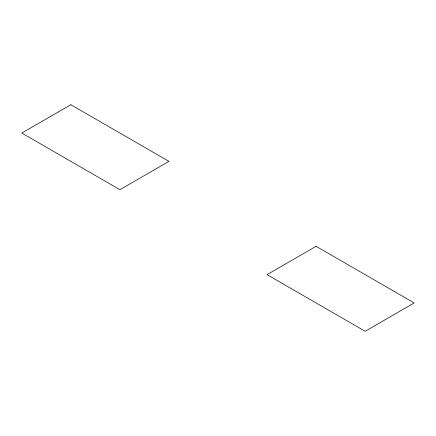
<?xml version="1.0" encoding="UTF-8"?>
<svg xmlns="http://www.w3.org/2000/svg" width="436" height="436" viewBox="0 0 436 436"><rect width="100%" height="100%" fill="white"/><g stroke="black" fill="none" stroke-linecap="round" stroke-linejoin="round"><path stroke-width="0.65" d="M70.85 104.727L21.8 133.045L119.9 189.682L168.95 161.364L70.85 104.727M316.1 246.318L267.05 274.636L365.15 331.273L414.2 302.955L316.1 246.318"/></g></svg>
